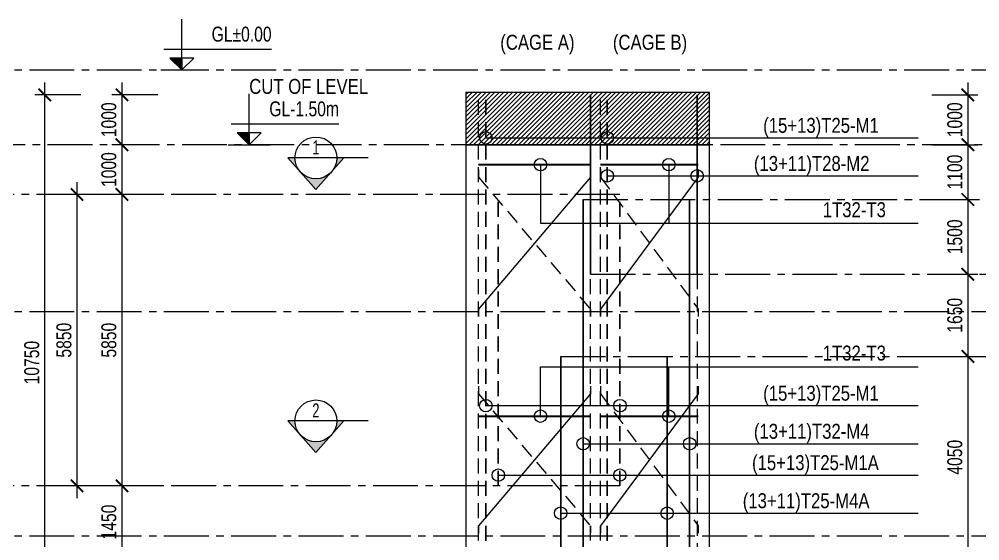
# Model space of a CAD drawing. Header units: millimetres. Extents: x 2611025 to 4139346, y -89870 to 101087.
# Drawn here: x 3934664 to 3953937, y -9453 to 1020 of the extents above; entities that cross this region are included whole.
import ezdxf
from ezdxf.enums import TextEntityAlignment as Align

# ---------------------------------------------------------------- set-up
doc = ezdxf.new("R2010")
doc.units = ezdxf.units.MM
doc.header["$LTSCALE"] = 1200
doc.header["$PDMODE"] = 35
for name, pattern in [('CENTER2', [1.125, 0.75, -0.125, 0.125, -0.125]), ('CONTINOUS', [0]), ('HIDDEN', [0.375, 0.25, -0.125])]:
    doc.linetypes.add(name, pattern=pattern)
for name, color, linetype, lineweight in [('1', 9, 'Continuous', 13), ('BOUND', 3, 'Continuous', 20), ('C1CO', 4, 'Continuous', 35), ('ENOTE', 2, 'Continuous', 15), ('Grid line', 160, 'CENTER2', 5), ('HIDE', 8, 'HIDDEN', 13), ('K-THUOC', 1, 'Continuous', 18), ('LEADER', 8, 'Continuous', 9), ('T1CO', 4, 'Continuous', 20), ('T1HI', 4, 'HIDDEN', 13), ('TCHI', 4, 'HIDDEN', 30), ('TEXTMA', 2, 'Continuous', 13), ('TEXTVN', 2, 'Continuous', 20)]:
    doc.layers.add(name, color=color, linetype=linetype, lineweight=lineweight)
for name, color, linetype in [('CDC.02.DIM', 1, 'Continuous'), ('CDC.06.TEXT', 2, 'Continuous'), ('CDC.10.HATCH', 251, 'Continuous')]:
    doc.layers.add(name, color=color, linetype=linetype)
doc.styles.add('DB_Arial', font='arial.ttf', dxfattribs={"width": 0.8})
doc.styles.add('SMTEXT', font='arial.ttf', dxfattribs={"width": 0.75})
doc.styles.add('TEXTVN', font='VHELVCN.TTF', dxfattribs={"width": 0.8})
doc.dimstyles.new('BSV1-100', dxfattribs={"dimtxt": 300, "dimasz": 250, "dimexe": 200, "dimexo": 0, "dimgap": 108, "dimtad": 1, "dimdec": 0, "dimdsep": 46, "dimtxsty": 'SMTEXT', "dimblk": 'ARCHTICK', "dimcen": 100, "dimdle": 250, "dimclrd": 256, "dimclre": 256, "dimclrt": 1, "dimadec": 0, "dimazin": 0, "dimtfac": 1, "dimtdec": 0, "dimtix": 1, "dimtmove": 2, "dimatfit": 3, "dimfxl": 720, "dimfxlon": 1, "dimtolj": 1, "dimtzin": 0, "dimarcsym": 0})
doc.dimstyles.new('BSV25', dxfattribs={"dimtxt": 300, "dimasz": 250, "dimexe": 200, "dimexo": 0, "dimgap": 108, "dimtad": 1, "dimdec": 0, "dimlfac": 0.25, "dimdsep": 46, "dimtxsty": 'SMTEXT', "dimblk": 'ARCHTICK', "dimcen": 100, "dimdle": 250, "dimclrd": 256, "dimclre": 256, "dimclrt": 2, "dimadec": 0, "dimazin": 0, "dimtfac": 1, "dimtdec": 0, "dimtix": 1, "dimtmove": 2, "dimatfit": 3, "dimfxl": 800, "dimfxlon": 1, "dimtolj": 1, "dimtzin": 0, "dimarcsym": 0})

# ---------------------------------------------------------------- blocks, each defined once
blk = doc.blocks.new('_ArchTick')
at = {"color": 0, "linetype": 'ByBlock', "const_width": 0.15}
blk.add_lwpolyline([(-0.5, -0.5), (0.5, 0.5)], dxfattribs=at)
blk = doc.blocks.new('SIGSEC')
at = {"layer": '1', "lineweight": 9}
h = blk.add_hatch(color=256, dxfattribs=at)
h.dxf.hatch_style = 1
h.paths.add_polyline_path([(-420, 0), (-560, 0), (-315, -278, -0.182676)])
h = blk.add_hatch(color=256, dxfattribs=at)
h.dxf.hatch_style = 1
h.paths.add_polyline_path([(560, 0), (420, 0, -0.182676), (315, -278)])
h = blk.add_hatch(color=256, dxfattribs=at)
h.dxf.hatch_style = 1
h.paths.add_polyline_path([(315, -278, -0.451416), (-315, -278), (0, -635)])
at = {"layer": '1', "lineweight": 9, "elevation": 0}
blk.add_lwpolyline([(1050, 0), (-560, 0), (0, -635), (560, 0)], dxfattribs=at)
at = {"layer": '1', "lineweight": 9}
blk.add_circle((0, 0), 420, dxfattribs=at)
at = {"layer": 'BOUND', "lineweight": 9, "style": 'TEXTVN', "width": 0.8}
blk.add_attdef('SEC', text='', height=280, dxfattribs=at).set_placement((0, 210, 0), align=Align.MIDDLE_CENTER)
blk = doc.blocks.new('tag_cd')
at = {"layer": 'CDC.10.HATCH'}
blk.add_hatch(color=256, dxfattribs=at).paths.add_polyline_path([(180, 240), (420, 0), (420, 240)])
at = {"layer": 'CDC.02.DIM'}
for points in [[(420, 240), (420, 0), (660, 240), (180, 240), (420, 0), (420, 1020)], [(60, 420), (2220, 420)], [(0, 0), (840, 0)]]:
    blk.add_lwpolyline(points, dxfattribs=at)
at = {"layer": 'CDC.06.TEXT', "ltscale": 0.5, "style": 'SMTEXT', "width": 0.75}
blk.add_attdef('CD', text='', height=300, dxfattribs=at).set_placement((2220, 570), align=Align.RIGHT)
blk = doc.blocks.new('*D1619')
at = {"layer": 'Defpoints', "color": 0, "transparency": 16777216}
for p in [(3932491, 0), (3931928, -4850), (3967042, -4850)]:
    blk.add_point(p, dxfattribs=at)
at = {"layer": 'K-THUOC', "lineweight": -2, "transparency": 16777216}
for p, q in [((3931928, 250), (3931928, -5100)), ((3932491, 0), (3931728, 0)), ((3932648, -4850), (3931728, -4850))]:
    blk.add_line(p, q, dxfattribs=at)
at = {"layer": 'K-THUOC', "lineweight": -2, "transparency": 16777216, "xscale": 250, "yscale": 250, "zscale": 250}
for p, rotation in [((3931928, 0), 90), ((3931928, -4850), 270)]:
    blk.add_blockref('_ArchTick', p, dxfattribs=dict(at, rotation=rotation))
at = {"layer": 'K-THUOC', "color": 1, "transparency": 16777216, "insert": (3931667, -2425), "char_height": 300, "attachment_point": 5, "rotation": 90, "style": 'SMTEXT'}
blk.add_mtext('\\A1;4850', dxfattribs=at)
blk = doc.blocks.new('*D1620')
at = {"layer": 'Defpoints', "color": 0, "transparency": 16777216}
for p in [(3967042, -4850), (3931928, -9350), (3967042, -9350)]:
    blk.add_point(p, dxfattribs=at)
at = {"layer": 'K-THUOC', "lineweight": -2, "transparency": 16777216}
for p, q in [((3931928, -4600), (3931928, -9600)), ((3932648, -4850), (3931728, -4850)), ((3932648, -9350), (3931728, -9350))]:
    blk.add_line(p, q, dxfattribs=at)
at = {"layer": 'K-THUOC', "lineweight": -2, "transparency": 16777216, "xscale": 250, "yscale": 250, "zscale": 250}
for p, rotation in [((3931928, -4850), 90), ((3931928, -9350), 270)]:
    blk.add_blockref('_ArchTick', p, dxfattribs=dict(at, rotation=rotation))
at = {"layer": 'K-THUOC', "color": 1, "transparency": 16777216, "insert": (3931667, -7100), "char_height": 300, "attachment_point": 5, "rotation": 90, "style": 'SMTEXT'}
blk.add_mtext('\\A1;4500', dxfattribs=at)
blk = doc.blocks.new('*D1621')
at = {"layer": 'Defpoints', "color": 0, "transparency": 16777216}
for p in [(3967042, -9350), (3931928, -13150), (3967042, -13150)]:
    blk.add_point(p, dxfattribs=at)
at = {"layer": 'K-THUOC', "lineweight": -2, "transparency": 16777216}
for p, q in [((3931928, -9100), (3931928, -13400)), ((3932648, -9350), (3931728, -9350)), ((3932648, -13150), (3931728, -13150))]:
    blk.add_line(p, q, dxfattribs=at)
at = {"layer": 'K-THUOC', "lineweight": -2, "transparency": 16777216, "xscale": 250, "yscale": 250, "zscale": 250}
for p, rotation in [((3931928, -9350), 90), ((3931928, -13150), 270)]:
    blk.add_blockref('_ArchTick', p, dxfattribs=dict(at, rotation=rotation))
at = {"layer": 'K-THUOC', "color": 1, "transparency": 16777216, "insert": (3931667, -11250), "char_height": 300, "attachment_point": 5, "rotation": 90, "style": 'SMTEXT'}
blk.add_mtext('\\A1;3800', dxfattribs=at)
blk = doc.blocks.new('*D1578')
at = {"layer": 'Defpoints', "color": 0, "transparency": 16777216}
for p in [(3943854, -500), (3936725, -1500), (3943454, -1500)]:
    blk.add_point(p, dxfattribs=at)
at = {"layer": 'K-THUOC', "lineweight": -2, "transparency": 16777216}
for p, q in [((3936725, -250), (3936725, -1750)), ((3937445, -500), (3936525, -500)), ((3937445, -1500), (3936525, -1500))]:
    blk.add_line(p, q, dxfattribs=at)
at = {"layer": 'K-THUOC', "lineweight": -2, "transparency": 16777216, "xscale": 250, "yscale": 250, "zscale": 250}
for p, rotation in [((3936725, -500), 90), ((3936725, -1500), 270)]:
    blk.add_blockref('_ArchTick', p, dxfattribs=dict(at, rotation=rotation))
at = {"layer": 'K-THUOC', "color": 1, "transparency": 16777216, "insert": (3936464, -1000), "char_height": 300, "attachment_point": 5, "rotation": 90, "style": 'SMTEXT'}
blk.add_mtext('\\A1;1000', dxfattribs=at)
blk = doc.blocks.new('*D1579')
at = {"layer": 'Defpoints', "color": 0, "transparency": 16777216}
for p in [(3943454, -1500), (3936725, -2500), (3943454, -2500)]:
    blk.add_point(p, dxfattribs=at)
at = {"layer": 'K-THUOC', "lineweight": -2, "transparency": 16777216}
for p, q in [((3936725, -1250), (3936725, -2750)), ((3937445, -1500), (3936525, -1500)), ((3937445, -2500), (3936525, -2500))]:
    blk.add_line(p, q, dxfattribs=at)
at = {"layer": 'K-THUOC', "lineweight": -2, "transparency": 16777216, "xscale": 250, "yscale": 250, "zscale": 250}
for p, rotation in [((3936725, -1500), 90), ((3936725, -2500), 270)]:
    blk.add_blockref('_ArchTick', p, dxfattribs=dict(at, rotation=rotation))
at = {"layer": 'K-THUOC', "color": 1, "transparency": 16777216, "insert": (3936464, -2000), "char_height": 300, "attachment_point": 5, "rotation": 90, "style": 'SMTEXT'}
blk.add_mtext('\\A1;1000', dxfattribs=at)
blk = doc.blocks.new('*D1580')
at = {"layer": 'Defpoints', "color": 0, "transparency": 16777216}
for p in [(3943469, -2500), (3936725, -8350), (3943469, -8350)]:
    blk.add_point(p, dxfattribs=at)
at = {"layer": 'K-THUOC', "lineweight": -2, "transparency": 16777216}
for p, q in [((3936725, -2250), (3936725, -8600)), ((3937445, -2500), (3936525, -2500)), ((3937445, -8350), (3936525, -8350))]:
    blk.add_line(p, q, dxfattribs=at)
at = {"layer": 'K-THUOC', "lineweight": -2, "transparency": 16777216, "xscale": 250, "yscale": 250, "zscale": 250}
for p, rotation in [((3936725, -2500), 90), ((3936725, -8350), 270)]:
    blk.add_blockref('_ArchTick', p, dxfattribs=dict(at, rotation=rotation))
at = {"layer": 'K-THUOC', "color": 1, "transparency": 16777216, "insert": (3936464, -5425), "char_height": 300, "attachment_point": 5, "rotation": 90, "style": 'SMTEXT'}
blk.add_mtext('\\A1;5850', dxfattribs=at)
blk = doc.blocks.new('*D1581')
at = {"layer": 'Defpoints', "color": 0, "transparency": 16777216}
for p in [(3943469, -8351), (3936725, -9800), (3943469, -9800)]:
    blk.add_point(p, dxfattribs=at)
at = {"layer": 'K-THUOC', "lineweight": -2, "transparency": 16777216}
for p, q in [((3936725, -8101), (3936725, -10050)), ((3937445, -8351), (3936525, -8351)), ((3937445, -9800), (3936525, -9800))]:
    blk.add_line(p, q, dxfattribs=at)
at = {"layer": 'K-THUOC', "lineweight": -2, "transparency": 16777216, "xscale": 250, "yscale": 250, "zscale": 250}
for p, rotation in [((3936725, -8351), 90), ((3936725, -9800), 270)]:
    blk.add_blockref('_ArchTick', p, dxfattribs=dict(at, rotation=rotation))
at = {"layer": 'K-THUOC', "color": 1, "transparency": 16777216, "insert": (3936464, -9076), "char_height": 300, "attachment_point": 5, "rotation": 90, "style": 'SMTEXT'}
blk.add_mtext('\\A1;1450', dxfattribs=at)
blk = doc.blocks.new('*D1590')
at = {"layer": 'Defpoints', "color": 0, "transparency": 16777216}
for p in [(3935178, -500), (3943869, -500), (3943869, -11250)]:
    blk.add_point(p, dxfattribs=at)
at = {"layer": 'K-THUOC', "lineweight": -2, "transparency": 16777216}
for p, q in [((3935178, -11500), (3935178, -250)), ((3935898, -500), (3934978, -500)), ((3935898, -11250), (3934978, -11250))]:
    blk.add_line(p, q, dxfattribs=at)
at = {"layer": 'K-THUOC', "lineweight": -2, "transparency": 16777216, "xscale": 250, "yscale": 250, "zscale": 250}
for p, rotation in [((3935178, -500), 90), ((3935178, -11250), 270)]:
    blk.add_blockref('_ArchTick', p, dxfattribs=dict(at, rotation=rotation))
at = {"layer": 'K-THUOC', "color": 1, "transparency": 16777216, "insert": (3934917, -5875), "char_height": 300, "attachment_point": 5, "rotation": 90, "style": 'SMTEXT'}
blk.add_mtext('\\A1;10750', dxfattribs=at)
blk = doc.blocks.new('*D1591')
at = {"layer": 'Defpoints', "color": 0, "transparency": 16777216}
for p in [(3944119, -2500), (3935823, -8350), (3944119, -8350)]:
    blk.add_point(p, dxfattribs=at)
at = {"layer": 'K-THUOC', "lineweight": -2, "transparency": 16777216}
for p, q in [((3935823, -2250), (3935823, -8600)), ((3936543, -2500), (3935623, -2500)), ((3936543, -8350), (3935623, -8350))]:
    blk.add_line(p, q, dxfattribs=at)
at = {"layer": 'K-THUOC', "lineweight": -2, "transparency": 16777216, "xscale": 250, "yscale": 250, "zscale": 250}
for p, rotation in [((3935823, -2500), 90), ((3935823, -8350), 270)]:
    blk.add_blockref('_ArchTick', p, dxfattribs=dict(at, rotation=rotation))
at = {"layer": 'K-THUOC', "color": 1, "transparency": 16777216, "insert": (3935562, -5425), "char_height": 300, "attachment_point": 5, "rotation": 90, "style": 'SMTEXT'}
blk.add_mtext('\\A1;5850', dxfattribs=at)
blk = doc.blocks.new('*D1593')
at = {"layer": 'Defpoints', "color": 0, "transparency": 16777216}
for p in [(3949390, -500), (3952457, -1500), (3953697, -1500)]:
    blk.add_point(p, dxfattribs=at)
at = {"layer": 'K-THUOC', "lineweight": -2, "transparency": 16777216}
for p, q in [((3953697, -250), (3953697, -1750)), ((3952977, -500), (3953897, -500)), ((3952977, -1500), (3953897, -1500))]:
    blk.add_line(p, q, dxfattribs=at)
at = {"layer": 'K-THUOC', "lineweight": -2, "transparency": 16777216, "xscale": 250, "yscale": 250, "zscale": 250}
for p, rotation in [((3953697, -500), 90), ((3953697, -1500), 270)]:
    blk.add_blockref('_ArchTick', p, dxfattribs=dict(at, rotation=rotation))
at = {"layer": 'K-THUOC', "color": 1, "transparency": 16777216, "insert": (3953436, -1000), "char_height": 300, "attachment_point": 5, "rotation": 90, "style": 'SMTEXT'}
blk.add_mtext('\\A1;1000', dxfattribs=at)
blk = doc.blocks.new('*D1594')
at = {"layer": 'Defpoints', "color": 0, "transparency": 16777216}
for p in [(3949390, -1500), (3949390, -2600), (3953697, -2600)]:
    blk.add_point(p, dxfattribs=at)
at = {"layer": 'K-THUOC', "lineweight": -2, "transparency": 16777216}
for p, q in [((3953697, -1250), (3953697, -2850)), ((3952977, -1500), (3953897, -1500)), ((3952977, -2600), (3953897, -2600))]:
    blk.add_line(p, q, dxfattribs=at)
at = {"layer": 'K-THUOC', "lineweight": -2, "transparency": 16777216, "xscale": 250, "yscale": 250, "zscale": 250}
for p, rotation in [((3953697, -1500), 90), ((3953697, -2600), 270)]:
    blk.add_blockref('_ArchTick', p, dxfattribs=dict(at, rotation=rotation))
at = {"layer": 'K-THUOC', "color": 1, "transparency": 16777216, "insert": (3953436, -2050), "char_height": 300, "attachment_point": 5, "rotation": 90, "style": 'SMTEXT'}
blk.add_mtext('\\A1;1100', dxfattribs=at)
blk = doc.blocks.new('*D1595')
at = {"layer": 'Defpoints', "color": 0, "transparency": 16777216}
for p in [(3949390, -2600), (3949390, -4100), (3953697, -4100)]:
    blk.add_point(p, dxfattribs=at)
at = {"layer": 'K-THUOC', "lineweight": -2, "transparency": 16777216}
for p, q in [((3953697, -2350), (3953697, -4350)), ((3952977, -2600), (3953897, -2600)), ((3952977, -4100), (3953897, -4100))]:
    blk.add_line(p, q, dxfattribs=at)
at = {"layer": 'K-THUOC', "lineweight": -2, "transparency": 16777216, "xscale": 250, "yscale": 250, "zscale": 250}
for p, rotation in [((3953697, -2600), 90), ((3953697, -4100), 270)]:
    blk.add_blockref('_ArchTick', p, dxfattribs=dict(at, rotation=rotation))
at = {"layer": 'K-THUOC', "color": 1, "transparency": 16777216, "insert": (3953436, -3350), "char_height": 300, "attachment_point": 5, "rotation": 90, "style": 'SMTEXT'}
blk.add_mtext('\\A1;1500', dxfattribs=at)
blk = doc.blocks.new('*D1596')
at = {"layer": 'Defpoints', "color": 0, "transparency": 16777216}
for p in [(3949390, -4100), (3949390, -5750), (3953697, -5750)]:
    blk.add_point(p, dxfattribs=at)
at = {"layer": 'K-THUOC', "lineweight": -2, "transparency": 16777216}
for p, q in [((3953697, -3850), (3953697, -6000)), ((3952977, -4100), (3953897, -4100)), ((3952977, -5750), (3953897, -5750))]:
    blk.add_line(p, q, dxfattribs=at)
at = {"layer": 'K-THUOC', "lineweight": -2, "transparency": 16777216, "xscale": 250, "yscale": 250, "zscale": 250}
for p, rotation in [((3953697, -4100), 90), ((3953697, -5750), 270)]:
    blk.add_blockref('_ArchTick', p, dxfattribs=dict(at, rotation=rotation))
at = {"layer": 'K-THUOC', "color": 1, "transparency": 16777216, "insert": (3953436, -4925), "char_height": 300, "attachment_point": 5, "rotation": 90, "style": 'SMTEXT'}
blk.add_mtext('\\A1;1650', dxfattribs=at)
blk = doc.blocks.new('*D1597')
at = {"layer": 'Defpoints', "color": 0, "transparency": 16777216}
for p in [(3949390, -5750), (3949390, -9800), (3953697, -9800)]:
    blk.add_point(p, dxfattribs=at)
at = {"layer": 'K-THUOC', "lineweight": -2, "transparency": 16777216}
for p, q in [((3953697, -5500), (3953697, -10050)), ((3952977, -5750), (3953897, -5750)), ((3952977, -9800), (3953897, -9800))]:
    blk.add_line(p, q, dxfattribs=at)
at = {"layer": 'K-THUOC', "lineweight": -2, "transparency": 16777216, "xscale": 250, "yscale": 250, "zscale": 250}
for p, rotation in [((3953697, -5750), 90), ((3953697, -9800), 270)]:
    blk.add_blockref('_ArchTick', p, dxfattribs=dict(at, rotation=rotation))
at = {"layer": 'K-THUOC', "color": 1, "transparency": 16777216, "insert": (3953436, -7775), "char_height": 300, "attachment_point": 5, "rotation": 90, "style": 'SMTEXT'}
blk.add_mtext('\\A1;4050', dxfattribs=at)
blk = doc.blocks.new('*D1605')
at = {"layer": 'Defpoints', "color": 0, "transparency": 16777216}
for p in [(3949240, -2600), (3949240, -11600), (3955798, -11600)]:
    blk.add_point(p, dxfattribs=at)
at = {"layer": 'K-THUOC', "lineweight": -2, "transparency": 16777216}
for p, q in [((3955798, -2350), (3955798, -11850)), ((3955078, -2600), (3955998, -2600)), ((3955078, -11600), (3955998, -11600))]:
    blk.add_line(p, q, dxfattribs=at)
at = {"layer": 'K-THUOC', "lineweight": -2, "transparency": 16777216, "xscale": 250, "yscale": 250, "zscale": 250}
for p, rotation in [((3955798, -2600), 90), ((3955798, -11600), 270)]:
    blk.add_blockref('_ArchTick', p, dxfattribs=dict(at, rotation=rotation))
at = {"layer": 'K-THUOC', "color": 1, "transparency": 16777216, "insert": (3955537, -7100), "char_height": 300, "attachment_point": 5, "rotation": 90, "style": 'SMTEXT'}
blk.add_mtext('\\A1;9000', dxfattribs=at)
blk = doc.blocks.new('*D1606')
at = {"layer": 'Defpoints', "color": 0, "transparency": 16777216}
for p in [(3949390, -500), (3956304, -500), (3949390, -4100)]:
    blk.add_point(p, dxfattribs=at)
at = {"layer": 'K-THUOC', "lineweight": -2, "transparency": 16777216}
for p, q in [((3956304, -4350), (3956304, -250)), ((3955584, -500), (3956504, -500)), ((3955584, -4100), (3956504, -4100))]:
    blk.add_line(p, q, dxfattribs=at)
at = {"layer": 'K-THUOC', "lineweight": -2, "transparency": 16777216, "xscale": 250, "yscale": 250, "zscale": 250}
for p, rotation in [((3956304, -500), 90), ((3956304, -4100), 270)]:
    blk.add_blockref('_ArchTick', p, dxfattribs=dict(at, rotation=rotation))
at = {"layer": 'K-THUOC', "color": 1, "transparency": 16777216, "insert": (3956043, -2300), "char_height": 300, "attachment_point": 5, "rotation": 90, "style": 'SMTEXT'}
blk.add_mtext('\\A1;3600', dxfattribs=at)
blk = doc.blocks.new('*D1607')
at = {"layer": 'Defpoints', "color": 0, "transparency": 16777216}
for p in [(3948790, -5750), (3948790, -11600), (3954696, -11600)]:
    blk.add_point(p, dxfattribs=at)
at = {"layer": 'K-THUOC', "lineweight": -2, "transparency": 16777216}
for p, q in [((3954696, -5500), (3954696, -11850)), ((3953976, -5750), (3954896, -5750)), ((3953976, -11600), (3954896, -11600))]:
    blk.add_line(p, q, dxfattribs=at)
at = {"layer": 'K-THUOC', "lineweight": -2, "transparency": 16777216, "xscale": 250, "yscale": 250, "zscale": 250}
for p, rotation in [((3954696, -5750), 90), ((3954696, -11600), 270)]:
    blk.add_blockref('_ArchTick', p, dxfattribs=dict(at, rotation=rotation))
at = {"layer": 'K-THUOC', "color": 1, "transparency": 16777216, "insert": (3954434, -8675), "char_height": 300, "attachment_point": 5, "rotation": 90, "style": 'SMTEXT'}
blk.add_mtext('\\A1;5850', dxfattribs=at)

msp = doc.modelspace()

# ---------------------------------------------------------------- hatches: boundary and pattern name
at = {"layer": 'CDC.10.HATCH'}
h = msp.add_hatch(dxfattribs=at)
h.set_pattern_fill('ANSI31', color=256, scale=20)
h.set_pattern_definition([(45, (1174922.3, 76381.77), (-44.9012806, 44.9012806), [])])
h.paths.add_polyline_path([(3943626.4, -1500), (3948515.4, -1500), (3948515.4, -450), (3943626.4, -450)])

# ---------------------------------------------------------------- linework, layer by layer
at = {"layer": 'BOUND'}
for points in [[(3943626.4, -1500), (3948515.4, -1500), (3948515.4, -450), (3943626.4, -450)], [(3943626.4, -45000), (3948515.4, -45000), (3948515.4, -1500), (3943626.4, -1500)]]:
    msp.add_lwpolyline(points, close=True, dxfattribs=at)
at = {"layer": 'C1CO'}
for p, q in [((3943876.4, -1900), (3946126.4, -1900)), ((3946328.4, -1900), (3948288.4, -1900)), ((3943876.4, -6950), (3946126.4, -6950)), ((3946328.4, -6950), (3948288.4, -6950))]:
    msp.add_line(p, q, dxfattribs=at)
at = {"layer": 'Grid line', "color": 2}
for p, q in [((3928119.1, 0), (3967182.1, 0)), ((3928119.1, -4850), (3959081.5, -4850)), ((3928119.1, -9350), (3959081.5, -9350))]:
    msp.add_line(p, q, dxfattribs=at)
at = {"layer": 'Grid line'}
for p, q in [((3959081.5, -1500), (3932888.4, -1500)), ((3946713.4, -2499.7), (3932888.4, -2500)), ((3945978.4, -2600.3), (3959081.5, -2600.3)), ((3946128.4, -4100.3), (3959081.5, -4100.3)), ((3945528.4, -5750.3), (3959081.5, -5750.3)), ((3946713.4, -8349.7), (3932888.4, -8349.7))]:
    msp.add_line(p, q, dxfattribs=at)
at = {"layer": 'HIDE'}
for p, q in [((3943876.4, -45000), (3943876.4, -500)), ((3946128.4, -45000), (3946128.4, -500)), ((3946328.4, -45000), (3946328.4, -500)), ((3948265.4, -500), (3948265.4, -45000))]:
    msp.add_line(p, q, dxfattribs=at)
at = {"layer": 'T1CO'}
for points in [[(3946126.4, -2000), (3946126.4, -2150), (3943876.4, -4800), (3943876.4, -4950)], [(3948288.4, -2000), (3948288.4, -2150), (3946328.4, -4800), (3946328.4, -4950)], [(3946126.4, -6350.3), (3946126.4, -6500.3), (3943876.4, -9150.3), (3943876.4, -9300.3)], [(3948288.4, -6350.3), (3948288.4, -6500.3), (3946328.4, -9150.3), (3946328.4, -9300.3)]]:
    msp.add_lwpolyline(points, dxfattribs=at)
at = {"layer": 'T1HI'}
for points in [[(3943876.4, -2000), (3943876.4, -2150), (3946126.4, -4800), (3946126.4, -4950)], [(3946328.4, -2000), (3946328.4, -2150), (3948288.4, -4800), (3948288.4, -4950)], [(3943876.4, -6350.3), (3943876.4, -6500.3), (3946126.4, -9150.3), (3946126.4, -9300.3)], [(3946328.4, -6350.3), (3946328.4, -6500.3), (3948288.4, -9150.3), (3948288.4, -9300.3)]]:
    msp.add_lwpolyline(points, dxfattribs=at)
at = {"layer": 'TCHI', "linetype": 'HIDDEN'}
for points in [[(3944026.4, -11250.3), (3944026.4, -500)], [(3946463.4, -11250.3), (3946463.4, -500)], [(3944276.4, -8349.7), (3944276.4, -2499.7)], [(3946713.4, -8349.7), (3946713.4, -2499.7)]]:
    msp.add_lwpolyline(points, dxfattribs=at)
at = {"layer": 'TCHI', "linetype": 'CONTINOUS'}
for points in [[(3946128.4, -4100.3), (3946128.4, -500)], [(3948265.4, -4100.3), (3948265.4, -500)], [(3945978.4, -11600.3), (3945978.4, -2600.3)], [(3948115.4, -11600.3), (3948115.4, -2600.3)]]:
    msp.add_lwpolyline(points, dxfattribs=at)
at = {"layer": 'TCHI', "color": 6, "linetype": 'CONTINOUS'}
for points in [[(3945528.4, -11600.3), (3945528.4, -5750.3)], [(3947665.4, -11600.3), (3947665.4, -5750.3)]]:
    msp.add_lwpolyline(points, dxfattribs=at)

# ---------------------------------------------------------------- block references
at = {"layer": '1', "lineweight": 20}
for p, values in [((3940616.6, -1765.4), {'SEC': '1'}), ((3940616.6, -7045.4), {'SEC': '2'})]:
    msp.add_blockref('SIGSEC', p, dxfattribs=at).add_auto_attribs(values)
at = {"layer": 'ENOTE'}
for p, values in [((3937507.7, 0), {'CD': 'GL%%P0.00'}), ((3938859.5, -1500), {'CD': 'GL-1.50m'})]:
    msp.add_blockref('tag_cd', p, dxfattribs=at).add_auto_attribs(values)

# ---------------------------------------------------------------- texts
at = {"layer": 'TEXTMA', "style": 'DB_Arial', "width": 0.8}
for s, p in [('(15+13)T25-M1', (3951910.8, -1261.5)), ('(13+11)T28-M2', (3951724.4, -2026.1)), ('1T32-T3', (3952053.1, -2954.9)), ('1T32-T3', (3952053.1, -5833.5)), ('(15+13)T25-M1', (3951910.8, -6639.5)), ('(13+11)T32-M4', (3951724.4, -7404.1)), ('(15+13)T25-M1A', (3951910.8, -8033.6)), ('(13+11)T25-M4A', (3951724.4, -8798.2))]:
    msp.add_text(s, height=300, rotation=360, dxfattribs=at).set_placement(p, align=Align.RIGHT)
at = {"layer": 'TEXTVN', "style": 'DB_Arial', "width": 0.8}
for s, p in [('(CAGE A)', (3944316, 407.5)), ('(CAGE B)', (3946575.4, 407.5))]:
    msp.add_text(s, height=300, rotation=360, dxfattribs=at).set_placement(p)
msp.add_text('CUT OF LEVEL', height=300, dxfattribs=at).set_placement((3939279.5, -480))

# ---------------------------------------------------------------- dimensions: what is measured, and where the dimension line sits
at = {"layer": 'K-THUOC'}
for base, p1, p2, picture, middle in [((3931928.4, -4850), (3932490.8, 0), (3967041.6, -4850), '*D1619', (3931667.3, -2425)), ((3935178.1, -500), (3943869.4, -11250.3), (3943869.4, -500), '*D1590', (3934916.9, -5875.2)), ((3936725.1, -1500), (3943854.4, -500), (3943454.4, -1500), '*D1578', (3936463.9, -1000)), ((3953697, -1500), (3949390, -500), (3952457, -1500), '*D1593', (3953435.8, -1000)), ((3956303.9, -500), (3949390, -4100.3), (3949390, -500), '*D1606', (3956042.6, -2300.2)), ((3936725.1, -2499.7), (3943454.4, -1500), (3943454.4, -2499.7), '*D1579', (3936463.9, -1999.8)), ((3953697, -2600.3), (3949390, -1500), (3949390, -2600.3), '*D1594', (3953435.8, -2050.2)), ((3935823.2, -8349.7), (3944119.4, -2499.7), (3944119.4, -8349.7), '*D1591', (3935562, -5424.7)), ((3936725.1, -8349.7), (3943469.4, -2499.7), (3943469.4, -8349.7), '*D1580', (3936463.9, -5424.7)), ((3955798.2, -11600.3), (3949240, -2600.3), (3949240, -11600.3), '*D1605', (3955537, -7100.3)), ((3953697, -4100.3), (3949390, -2600.3), (3949390, -4100.3), '*D1595', (3953435.8, -3350.3)), ((3953697, -5750.3), (3949390, -4100.3), (3949390, -5750.3), '*D1596', (3953435.8, -4925.3)), ((3931928.4, -9350), (3967041.6, -4850), (3967041.6, -9350), '*D1620', (3931667.3, -7100)), ((3954695.6, -11600.3), (3948790, -5750.3), (3948790, -11600.3), '*D1607', (3954434.5, -8675.3)), ((3953697, -9800.3), (3949390, -5750.3), (3949390, -9800.3), '*D1597', (3953435.8, -7775.3)), ((3936725.1, -9800.3), (3943469.4, -8350.7), (3943469.4, -9800.3), '*D1581', (3936463.9, -9075.5)), ((3931928.4, -13150), (3967041.6, -9350), (3967041.6, -13150), '*D1621', (3931667.1, -11250))]:
    dim = msp.add_linear_dim(base=base, p1=p1, p2=p2, angle=90, dimstyle='BSV1-100', dxfattribs=at)
    dim.commit()
    dim.dimension.update_dxf_attribs({"geometry": picture, "text_midpoint": middle})

# ---------------------------------------------------------------- leaders
at = {"layer": 'LEADER'}
for points in [[(3944026.4, -1361.5), (3952702.9, -1361.5)], [(3946463.4, -1361.5), (3952702.9, -1361.5)], [(3945122.4, -1900), (3945122.4, -3078.2), (3950127.9, -3078.2)], [(3947697.4, -1900), (3947697.4, -3078.2), (3952702.9, -3078.2)], [(3946463.4, -2126.1), (3952702.9, -2126.1)], [(3948265.4, -2126.1), (3952702.9, -2126.1)], [(3945122.4, -6950), (3945122.4, -5956.8), (3950127.9, -5956.8)], [(3947697.4, -6950), (3947697.4, -5956.8), (3952702.9, -5956.8)], [(3944026.4, -6739.5), (3952702.9, -6739.5)], [(3946717.4, -6739.5), (3952702.9, -6739.5)], [(3945978.4, -7504.1), (3952702.9, -7504.1)], [(3948115.4, -7504.1), (3952702.9, -7504.1)], [(3944276.4, -8133.6), (3952702.9, -8133.6)], [(3946713.4, -8133.6), (3952702.9, -8133.6)], [(3945528.4, -8898.2), (3952702.9, -8898.2)], [(3947665.4, -8898.2), (3952702.9, -8898.2)]]:
    msp.add_leader(points, dimstyle='BSV25', override={"dimldrblk": 'Origin'}, dxfattribs=at)

doc.saveas('drawing.dxf')
